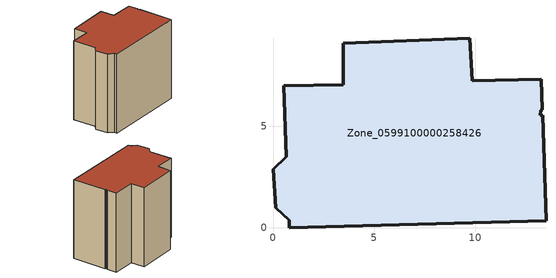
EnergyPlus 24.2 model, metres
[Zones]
Zone_0599100000258426
 floor ground (C_G): 13.31,5.82 13.22,5.81 13.2,5.55 13.32,5.54 13.48,0.33 0.81,0 0.8,0.36 0.13,0.99 0,2.88 0.65,3.5 0.54,7.02 3.46,7.07 3.48,9.11 9.71,9.35 9.83,7.25 13.26,7.32 z0
 wall outside (C_F): 13.31,5.82 13.26,7.32 9.83,7.25 9.71,9.35 3.48,9.11 3.46,7.07 0.54,7.02 0.65,3.5 0,2.88 0.13,0.99 0.8,0.36 0.81,0 13.48,0.33 13.32,5.54 13.2,5.55 13.22,5.81 13.31,5.82 z0:11.93
 roof outside (C_R): 13.22,5.81 13.31,5.82 13.26,7.32 9.83,7.25 9.71,9.35 3.48,9.11 3.46,7.07 0.54,7.02 0.65,3.5 0,2.88 0.13,0.99 0.8,0.36 0.81,0 13.48,0.33 13.32,5.54 13.2,5.55 z11.93
[BUILDING]
Pand.0599100000258426: North Axis=0; Terrain=City; Loads Convergence Tolerance Value=0.04; Temperature Convergence Tolerance Value=0.4; Solar Distribution=FullExterior; Maximum Number of Warmup Days=25; Minimum Number of Warmup Days=1
[Site:Location]
Rotterdam.The.Hague.AP_ZH_NLD Design_Conditions: Latitude=51.96; Longitude=4.45; Time Zone=1; Elevation=-4.5
[SITE:GROUNDTEMPERATURE:BUILDINGSURFACE]
18, 18, 18, 18, 18, 18, 18, 18, 18, 18, 18, 18
[MATERIAL] Thermal Absorptance=0.9; Solar Absorptance=0.7; Visible Absorptance=0.7
Name | Roughness | Thickness | Conductivity | Density | Specific Heat
G.TC.1946 | MediumSmooth | 0.15 | 1 | 540 | 1210
F.TC.1946 | Rough | 0.3 | 0.857143 | 1920 | 840
R.TC.1946 | MediumRough | 0.2 | 0.909091 | 1500 | 1000
[CONSTRUCTION]
C_G: G.TC.1946
C_F: F.TC.1946
C_R: R.TC.1946
[ZONE]
Zone_0599100000258426: Type=1; Multiplier=1; Ceiling Height=Autocalculate; Volume=Autocalculate; Floor Area=autocalculate; Part of Total Floor Area=Yes
[ZONEINFILTRATION:DESIGNFLOWRATE]
Infil_Zone_0599100000258426: Zone or ZoneList or Space or SpaceList=Zone_0599100000258426; Schedule=AlwaysOn; Design Flow Rate Calculation Method=Flow/Area; Flow Rate per Floor Area=0.003; Constant Term Coefficient=1; Temperature Term Coefficient=0; Velocity Term Coefficient=0; Velocity Squared Term Coefficient=0
[HVACTEMPLATE:ZONE:IDEALLOADSAIRSYSTEM]
Zone_0599100000258426: Maximum Heating Supply Air Temperature=50; Minimum Cooling Supply Air Temperature=13; Maximum Heating Supply Air Humidity Ratio=0.0156; Minimum Cooling Supply Air Humidity Ratio=0.0077; Heating Limit=NoLimit; Cooling Limit=NoLimit; Dehumidification Control Type=ConstantSensibleHeatRatio; Cooling Sensible Heat Ratio=0.7; Dehumidification Setpoint=60; Humidification Control Type=None; Humidification Setpoint=30; Outdoor Air Method=None; Outdoor Air Flow Rate per Person=0.00944; Outdoor Air Flow Rate per Zone Floor Area=0; Outdoor Air Flow Rate per Zone=0; Demand Controlled Ventilation Type=None; Outdoor Air Economizer Type=NoEconomizer; Heat Recovery Type=None; Sensible Heat Recovery Effectiveness=0.7; Latent Heat Recovery Effectiveness=0.65
[ZONECONTROL:THERMOSTAT]
ThermostatControl_Zone_0599100000258426: Zone or ZoneList=Zone_0599100000258426; Control Type Schedule=DualSetpointControlType; Control 1=Thermostat_Zone_0599100000258426; Temperature Difference Between Cutout And Setpoint=0
[THERMOSTATSETPOINT:DUALSETPOINT]
Thermostat_Zone_0599100000258426: Heating Setpoint Temperature Schedule=HeatingSetpoint_Zone_0599100000258426; Cooling Setpoint Temperature Schedule=CoolingSetpoint_Zone_0599100000258426
[SCHEDULE:COMPACT]
HeatingSetpoint_Zone_0599100000258426: Through: 12/31, For: AllDays, Until: 24:00, 21
CoolingSetpoint_Zone_0599100000258426: Through: 12/31, For: AllDays, Until: 24:00, 24
DualSetpointControlType: Through: 12/31, For: AllDays, Until: 24:00, 4
AlwaysOn: Through: 12/31, For: AllDays, Until: 24:00, 1
